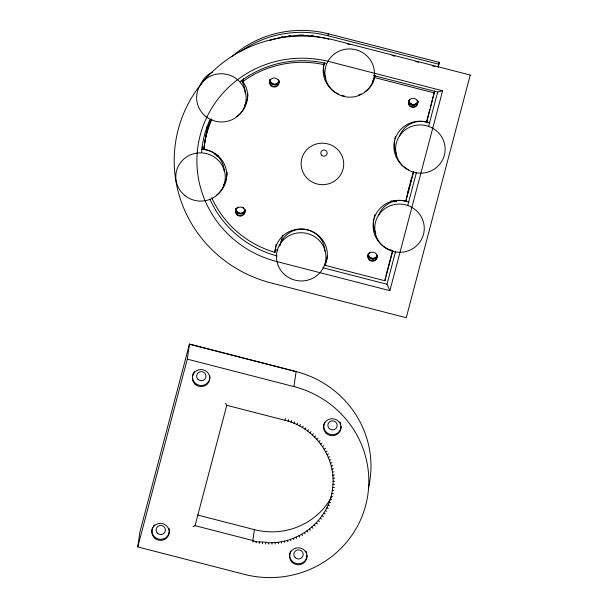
<?xml version="1.0" encoding="UTF-8"?>
<svg xmlns="http://www.w3.org/2000/svg" width="608" height="608" viewBox="0 0 608 608"><rect width="100%" height="100%" fill="white"/><g stroke="black" fill="none" stroke-linecap="round" stroke-linejoin="round"><path stroke-width="0.91" d="M192.972 526.68A8.694 2.789 -31.8 0 0 195.046 525.654L253.262 540.634C255.892 543.218 269.511 540.504 268.82 544.228M268.812 542.708C300.056 543.864 329.962 518.852 332.69 487.396C336.475 457.14 314.412 427.173 284.992 420.295L226.776 405.316L225.515 403.271M211.797 197.767L212.45 199.204A99.704 97.067 8.2 0 0 273.266 251.887L275.006 252.404L275.082 250.268A26.349 25.65 8.2 0 1 305.36 229.36A26.349 25.65 8.2 0 1 327.036 259.031L325.06 265.354L384.932 280.759L392.89 250.602M275.485 247.479L275.006 252.404M265.605 544.107L265.681 542.594M262.398 543.833L262.557 542.328M216.425 195.259A26.349 25.65 8.2 0 0 225.948 168.735A26.349 25.65 8.2 0 0 204.706 149.484L203.847 149.454L204.113 147.045A99.704 97.067 8.2 0 1 211.584 120.202L211.941 119.411M296.096 371.572L293.938 386.589A99.704 97.067 8.2 0 1 365.704 505.316A99.704 97.067 8.2 0 1 244.416 574.37L137.765 546.926L139.931 531.909L189.445 344.128L296.096 371.572A99.704 97.067 8.2 0 1 370.758 472.781L370.409 476.277A99.704 97.067 8.2 0 1 368.342 488.802M203.847 149.454L204.516 144.256A99.704 97.067 8.2 0 1 210.976 119.746M137.765 546.926L187.287 359.138L189.445 344.128M236.603 116.63A26.349 25.65 8.2 0 0 245.913 86.8L243.01 81.472L243.413 78.683M252.799 540.884L254.418 529.644A68.157 66.356 8.2 0 0 331.231 497.534M239.962 51.9A104.204 101.452 8.2 0 1 327.955 35.705L328.229 33.774L439.234 62.343L438.231 67.017M338.648 94.141A26.349 25.65 8.2 0 1 323.547 66.47L324.383 62.799M325.06 265.354L327.438 256.242M364.853 91.831A26.349 25.65 8.2 0 0 373.51 81.624L375.03 75.757M384.932 280.759L385.335 277.97M388.504 249.272A26.349 25.65 8.2 0 1 374.186 218.34A26.349 25.65 8.2 0 1 403.674 200.693L405.87 201.362L406.144 199.5M408.599 169.784A26.349 25.65 8.2 0 1 395.177 138.814A26.349 25.65 8.2 0 1 424.544 121.57L426.74 122.238L427.006 120.376M426.74 122.238L434.72 91.116M259.449 541.918L259.213 543.415M256.363 541.356L256.052 542.838M253.262 540.634L252.882 542.1M195.046 525.654L226.776 405.316M280.113 245.123L282.72 235.22M438.026 66.926L439.234 62.343M407.732 192.592L409.648 185.349M410.126 183.532L411.555 178.098M385.814 276.154L392.282 251.636M406.516 197.661L413.44 171.403M426.626 121.395L429.788 109.387M430.259 107.624L432.204 100.244M432.676 98.443L434.614 91.101M405.87 201.362L413.752 171.479M389.895 290.67L442.601 90.782L329.323 61.628A106.134 103.33 8.2 0 0 200.222 135.128A106.134 103.33 8.2 0 0 276.617 261.516L389.895 290.67L386.969 284.248L395.656 251.294M407.725 205.534L416.412 172.588M428.724 125.909L437.654 92.044L442.601 90.782M285.426 418.692L284.992 420.295M288.549 419.573L288.055 421.162M374.908 75.628L373.912 78.835A26.349 25.65 8.2 0 1 372.727 81.062M291.597 420.599L291.027 422.157M294.591 421.762L293.945 423.297M297.517 423.069L296.803 424.574M300.382 424.513L299.6 425.98M243.01 81.472L243.61 81.031A99.704 97.067 8.2 0 1 322.719 64.357L324.11 64.661M327.955 35.705L438.961 64.266M327.142 38.775L328.974 39.246M347.252 43.951L349.995 44.658M392.031 55.48L394.774 56.179M415.796 61.59L418.54 62.297M432.242 65.824L434.986 66.53M373.578 75.552L437.654 92.044M374.764 77.611L434.454 92.978M214.761 154.538L218.348 155.466M393.832 200.625L396.591 201.339M216.418 155.967L218.211 156.423M390.936 200.876L394.615 201.826M322.901 267.756L386.969 284.248M189.445 344.174L296.088 371.625M187.287 359.138L293.938 386.589M197.562 515.014L254.418 529.644M276.169 249.842L277.848 250.298M389.378 249.538L392.008 250.336M284.742 542.518L284.339 541.044M281.603 543.164L281.284 541.675M278.426 543.658L278.19 542.161M275.234 544L275.074 542.496M272.027 544.19L271.951 542.678M206.188 134.3A99.704 97.067 8.2 0 1 206.401 131.769M206.484 130.925A99.704 97.067 8.2 0 1 207.024 126.73M418.038 101.156A4.689 4.56 8.2 0 1 408.986 101.179M417.772 102.44A4.917 4.788 8.2 0 1 408.751 101.316M278.76 81.928A4.689 4.56 8.2 0 1 269.998 79.671M279.437 80.955A4.917 4.788 8.2 0 1 269.754 79.747M377.021 256.067A4.689 4.56 8.2 0 1 368.258 253.817M377.211 256.257A4.917 4.788 8.2 0 1 368.19 255.124M245.184 209.889A4.689 4.56 8.2 0 1 235.965 208.742M245.404 210.026A4.917 4.788 8.2 0 1 235.722 208.81M204.166 148.352A99.704 97.067 8.2 0 1 211.12 118.78M287.842 541.72A4.264 0.403 74.2 0 1 287.371 540.269M290.898 540.778A4.264 0.448 71.5 0 1 290.35 539.349M293.907 539.691A4.264 0.486 68.7 0 1 293.276 538.285M296.848 538.46A4.264 0.532 65.9 0 1 296.149 537.084M299.729 537.084A4.264 0.57 63.1 0 1 298.961 535.747M302.533 535.58A4.264 0.608 60.3 0 1 301.697 534.28M305.262 533.938A4.264 0.646 57.5 0 1 304.357 532.676M307.899 532.167A4.264 0.676 54.7 0 1 306.926 530.951M310.445 530.275A4.264 0.714 51.9 0 1 309.411 529.104M312.892 528.261A4.264 0.745 49.1 0 1 311.79 527.144M315.233 526.133A4.264 0.775 46.3 0 1 314.078 525.069M317.46 523.891A4.264 0.798 43.4 0 1 316.251 522.88M319.572 521.542A4.264 0.828 40.6 0 1 318.311 520.592M321.564 519.103A4.264 0.851 37.8 0 1 320.249 518.214M323.433 516.564A4.264 0.874 34.9 0 1 322.073 515.736M325.166 513.942A4.264 0.897 32 0 1 323.76 513.175M326.77 511.237A4.264 0.912 29.2 0 1 325.326 510.538M328.229 508.455A4.264 0.927 26.3 0 1 326.747 507.832M329.544 505.605A4.264 0.942 23.4 0 1 328.031 505.05M330.722 502.702A4.264 0.95 20.5 0 1 329.179 502.216M331.748 499.738A4.264 0.958 17.7 0 1 330.182 499.328M332.622 496.728A4.264 0.965 14.8 0 1 331.033 496.394M333.344 493.681A4.264 0.973 11.9 0 1 331.74 493.422M333.914 490.603A4.264 0.973 9 0 1 332.287 490.42M334.324 487.502A4.264 0.973 6.1 0 1 332.69 487.396M334.575 484.378A4.264 0.973 3.2 0 1 332.941 484.356M334.674 481.247A4.264 0.965 0.3 0 1 333.032 481.3M334.613 478.116A4.264 0.958 -2.6 0 1 332.971 478.245M334.392 474.985A4.264 0.95 -5.4 0 1 332.758 475.198M334.02 471.876A4.264 0.935 -8.3 0 1 332.394 472.158M333.488 468.783A4.264 0.92 -11.2 0 1 331.877 469.14M332.804 465.713A4.264 0.904 -14.1 0 1 331.208 466.154M331.96 462.688A4.264 0.882 -16.9 0 1 330.387 463.197M330.972 459.694A4.264 0.866 -19.8 0 1 329.422 460.286M329.832 456.76A4.264 0.844 -22.6 0 1 328.312 457.421M328.548 453.88A4.264 0.813 -25.5 0 1 327.058 454.609M327.119 451.06A4.264 0.79 -28.3 0 1 325.66 451.866M325.546 448.316A4.264 0.76 -31.2 0 1 324.132 449.19M323.844 445.649A4.264 0.73 -34 0 1 322.476 446.584M322.004 443.065A4.264 0.699 -36.8 0 1 320.682 444.068M320.044 440.564A4.264 0.661 -39.6 0 1 318.767 441.636M317.961 438.17A4.264 0.631 -42.4 0 1 316.73 439.295M315.757 435.875A4.264 0.593 -45.2 0 1 314.587 437.053M313.439 433.679A4.264 0.555 -48 0 1 312.33 434.918M311.015 431.604A4.264 0.509 -50.8 0 1 309.966 432.888M308.492 429.643A4.264 0.471 -53.5 0 1 307.504 430.981M305.877 427.804A4.264 0.426 -56.3 0 1 304.95 429.187M303.172 426.094A4.264 0.388 -59.1 0 1 302.313 427.523M209.783 375.524A8.732 8.504 8.2 0 1 199.036 385.252A8.732 8.504 8.2 0 1 194.461 371.579M341.149 426.17A8.732 8.504 8.2 0 1 330.25 434.416A8.732 8.504 8.2 0 1 324.816 421.967M339.933 421.914A8.732 8.504 8.2 0 1 340.822 423.966M169.351 531.552A8.732 8.504 8.2 0 1 158.483 539.06A8.732 8.504 8.2 0 1 152.699 527.265M153.444 525.988A8.732 8.504 8.2 0 1 154.409 524.848M169.054 528.61A8.732 8.504 8.2 0 1 169.374 530.814M307.116 555.233A8.732 8.504 8.2 0 1 296.218 563.479A8.732 8.504 8.2 0 1 290.784 551.03M305.9 550.985A8.732 8.504 8.2 0 1 306.789 553.029M325.941 78.455A26.349 25.65 8.2 0 1 323.95 63.68M361.16 93.959A26.349 25.65 8.2 0 1 358.796 94.939M344.386 95.98A26.349 25.65 8.2 0 1 341.871 95.35M226.632 177.179A26.349 25.65 8.2 0 1 223.607 184.984M227.141 172.178A26.349 25.65 8.2 0 1 226.784 176.358M396.652 154.462A26.349 25.65 8.2 0 1 394.539 140.509M394.82 138.867A26.349 25.65 8.2 0 1 395.451 136.42M247.988 93.898A26.349 25.65 8.2 0 1 244.477 105.86M275.637 246.658A26.349 25.65 8.2 0 1 276.268 244.211M375.79 233.586A26.349 25.65 8.2 0 1 373.806 218.812M374.14 217.17A26.349 25.65 8.2 0 1 374.855 214.746M417.932 101.901A4.689 4.56 8.2 0 1 408.713 100.753M417.97 101.612A4.689 4.56 8.2 0 1 408.751 100.464M417.194 100.054A4.689 4.56 8.2 0 1 415.887 106.081A4.689 4.56 8.2 0 1 409.61 105.29A4.689 4.56 8.2 0 1 409.815 99.134M416.153 104.462A5.229 5.092 8.2 0 1 410.924 104.477M409.83 103.672A5.229 5.092 8.2 0 1 408.986 102.623M279.11 81.594A4.689 4.56 8.2 0 1 269.891 80.446M279.148 81.305A4.689 4.56 8.2 0 1 269.929 80.157M279.019 82.027A4.689 4.56 8.2 0 1 273.174 86.458A4.689 4.56 8.2 0 1 270.256 79.77M278.373 79.747A4.689 4.56 8.2 0 1 278.852 80.849M278.411 83.326A5.229 5.092 8.2 0 1 277.332 84.14M276.078 84.649A5.229 5.092 8.2 0 1 271.016 83.349M377.363 255.74A4.689 4.56 8.2 0 1 368.144 254.585M376.952 256.553A4.689 4.56 8.2 0 1 368.19 254.296M377.104 254.988A4.689 4.56 8.2 0 1 372.035 260.71A4.689 4.56 8.2 0 1 368.516 253.916M369.246 252.966A4.689 4.56 8.2 0 1 370.211 252.236M376.664 257.465A5.229 5.092 8.2 0 1 368.425 256.432M245.077 210.664A4.689 4.56 8.2 0 1 235.858 209.509M245.115 210.376A4.689 4.56 8.2 0 1 235.896 209.22M244.332 208.81A4.689 4.56 8.2 0 1 240.358 215.673A4.689 4.56 8.2 0 1 236.223 208.84M236.96 207.89A4.689 4.56 8.2 0 1 237.918 207.161M242.607 207.146A4.689 4.56 8.2 0 1 243.58 207.868M245.199 211.333A5.229 5.092 8.2 0 1 242.045 213.712M239.339 213.727A5.229 5.092 8.2 0 1 236.983 212.412M236.14 211.356A5.229 5.092 8.2 0 1 235.6 210.132M399.35 136.663A22.922 22.314 8.2 0 1 429.826 123.112M378.488 215.787A22.922 22.314 8.2 0 1 408.956 202.236M200.374 85.454A22.922 22.314 8.2 0 1 212.534 72.177M241.277 80.332A22.922 22.314 8.2 0 1 245.077 92.994M279.703 246.065A22.922 22.314 8.2 0 1 304.418 229.322A22.922 22.314 8.2 0 1 324.862 251.15M201.628 149.302A22.922 22.314 8.2 0 1 224.208 171.274M277.187 255.991A102.045 99.355 8.2 0 1 209.935 199.242M201.628 152.623A102.045 99.355 8.2 0 1 209.775 119.966M240.434 81.442A102.045 99.355 8.2 0 1 326.139 63.376M231.846 56.688A104.204 101.452 8.2 0 1 328.229 33.774M202.684 149.036A100.936 98.268 8.2 0 1 202.274 146.49M280.98 37.058A100.936 98.268 8.2 0 1 282.705 36.731M288.785 35.796A100.936 98.268 8.2 0 1 290.525 35.598M298.429 35.066A100.936 98.268 8.2 0 1 303.711 35.051M311.615 35.53A100.936 98.268 8.2 0 1 313.371 35.72M202.616 149.515A100.936 98.268 8.2 0 1 202.206 146.969M269.876 40.417A100.936 98.268 8.2 0 1 323.714 37.954M324.573 38.152A100.936 98.268 8.2 0 1 326.291 38.562M470.235 75.05L406.243 317.718L270.978 282.91A128.843 125.438 8.2 0 1 178.235 129.474A128.843 125.438 8.2 0 1 334.962 40.234L470.235 75.05M198.056 379.422A4.689 4.56 8.2 0 0 205.861 377.355A4.689 4.56 8.2 0 0 200.07 371.777A4.689 4.56 8.2 0 0 198.056 379.422M194.955 384.089A8.732 8.504 8.2 0 0 209.517 380.228A8.732 8.504 8.2 0 0 198.71 369.846A8.732 8.504 8.2 0 0 194.955 384.089M329.262 428.587A4.689 4.56 8.2 0 0 337.075 426.52A4.689 4.56 8.2 0 0 331.276 420.949A4.689 4.56 8.2 0 0 329.262 428.587M326.169 433.253A8.732 8.504 8.2 0 0 340.723 429.4A8.732 8.504 8.2 0 0 329.924 419.011A8.732 8.504 8.2 0 0 326.169 433.253M157.495 533.239A4.689 4.56 8.2 0 0 165.308 531.164A4.689 4.56 8.2 0 0 159.509 525.593A4.689 4.56 8.2 0 0 157.495 533.239M154.394 537.905A8.732 8.504 8.2 0 0 168.956 534.044A8.732 8.504 8.2 0 0 158.148 523.663A8.732 8.504 8.2 0 0 154.394 537.905M295.23 557.658A4.689 4.56 8.2 0 0 303.042 555.583A4.689 4.56 8.2 0 0 297.244 550.012A4.689 4.56 8.2 0 0 295.23 557.658M292.129 562.324A8.732 8.504 8.2 0 0 306.69 558.463A8.732 8.504 8.2 0 0 295.891 548.082A8.732 8.504 8.2 0 0 292.129 562.324M409.815 106.066A4.689 4.56 8.2 0 0 417.628 103.998A4.689 4.56 8.2 0 0 411.829 98.428A4.689 4.56 8.2 0 0 409.815 106.066M270.993 85.758A4.689 4.56 8.2 0 0 278.806 83.691A4.689 4.56 8.2 0 0 273.007 78.12A4.689 4.56 8.2 0 0 270.993 85.758M369.254 259.905A4.689 4.56 8.2 0 0 377.066 257.83A4.689 4.56 8.2 0 0 371.268 252.259A4.689 4.56 8.2 0 0 369.254 259.905M236.96 214.829A4.689 4.56 8.2 0 0 244.773 212.754A4.689 4.56 8.2 0 0 238.974 207.184A4.689 4.56 8.2 0 0 236.96 214.829M307.526 178.646A21.295 20.733 8.2 0 0 343.034 169.229A21.295 20.733 8.2 0 0 316.684 143.906A21.295 20.733 8.2 0 0 307.526 178.646M321.738 155.306A3.192 3.108 8.2 0 0 327.066 153.892A3.192 3.108 8.2 0 0 323.114 150.1A3.192 3.108 8.2 0 0 321.738 155.306M404.662 167.588A24.768 24.107 8.2 0 0 444.79 153.178A24.768 24.107 8.2 0 0 411.662 126.418A24.768 24.107 8.2 0 0 404.662 167.588M333.944 91.58A24.768 24.107 8.2 0 0 374.072 77.17A24.768 24.107 8.2 0 0 340.944 50.411A24.768 24.107 8.2 0 0 333.944 91.58M383.8 246.711A24.768 24.107 8.2 0 0 423.928 232.302A24.768 24.107 8.2 0 0 390.8 205.542A24.768 24.107 8.2 0 0 383.8 246.711M205.686 116.379A24.768 24.107 8.2 0 0 245.814 101.969A24.768 24.107 8.2 0 0 212.686 75.21A24.768 24.107 8.2 0 0 205.686 116.379M285.479 275.378A24.768 24.107 8.2 0 0 325.607 260.969A24.768 24.107 8.2 0 0 292.478 234.209A24.768 24.107 8.2 0 0 285.479 275.378M184.824 195.502A24.768 24.107 8.2 0 0 224.952 181.093A24.768 24.107 8.2 0 0 191.824 154.333A24.768 24.107 8.2 0 0 184.824 195.502"/></g></svg>
